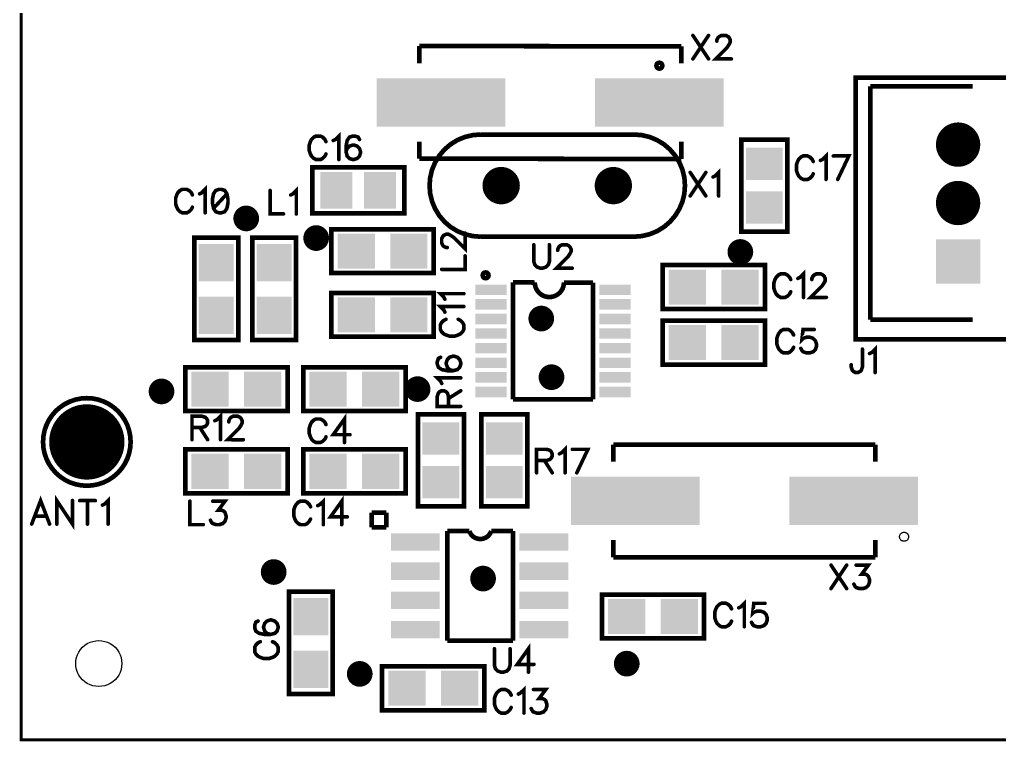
# Model space of a CAD drawing. Extents: x 0 to 5.24, y 0 to 4.77.
# Drawn here: x -0.003 to 1.676, y -0.003 to 1.233 of the extents above; entities that cross this region are included whole.
import ezdxf

# ---------------------------------------------------------------- set-up
doc = ezdxf.new("R2010")
doc.units = 0
doc.header["$MEASUREMENT"] = 0
for name, color, linetype in [('BOARD_OUTLINE', 21, 'Continuous'), ('TOP_MASK', 6, 'Continuous'), ('TOP_PASTE', 7, 'Continuous'), ('TOP_SILK', 3, 'Continuous')]:
    doc.layers.add(name, color=color, linetype=linetype)

msp = doc.modelspace()

# ---------------------------------------------------------------- linework, layer by layer
at = {"layer": 'BOARD_OUTLINE', "linetype": 'Continuous', "const_width": 0.005}
msp.add_lwpolyline([(0, 0), (5.236, 0), (5.236, 0.422), (4.962, 0.422), (4.962, 1.177), (5.236, 1.177), (5.236, 4.764), (0, 4.764), (0, 0)], dxfattribs=at)
at = {"layer": 'TOP_MASK', "linetype": 'Continuous'}
for points, const_width in [([(1.5861, 1.0193, 1), (1.624, 1.0193, 1), (1.5861, 1.0193, 1)], 0.038), ([(0.8064, 0.9491, 1), (0.8384, 0.9491, 1), (0.8064, 0.9491, 1)], 0.032), ([(0.9986, 0.9491, 1), (1.0305, 0.9491, 1), (0.9986, 0.9491, 1)], 0.032), ([(1.5861, 0.9193, 1), (1.624, 0.9193, 1), (1.5861, 0.9193, 1)], 0.038), ([(0.3747, 0.8929, 1), (0.3967, 0.8929, 1), (0.3747, 0.8929, 1)], 0.022), ([(0.4945, 0.8593, 1), (0.5165, 0.8593, 1), (0.4945, 0.8593, 1)], 0.022), ([(1.2211, 0.8355, 1), (1.2431, 0.8355, 1), (1.2211, 0.8355, 1)], 0.022), ([(0.8801, 0.7215, 1), (0.9021, 0.7215, 1), (0.8801, 0.7215, 1)], 0.022), ([(0.8976, 0.6211, 1), (0.9196, 0.6211, 1), (0.8976, 0.6211, 1)], 0.022), ([(0.6683, 0.6007, 1), (0.6902, 0.6007, 1), (0.6683, 0.6007, 1)], 0.022), ([(0.2296, 0.5967, 1), (0.2516, 0.5967, 1), (0.2296, 0.5967, 1)], 0.022), ([(0.2296, 0.5967, 1), (0.2516, 0.5967, 1), (0.2296, 0.5967, 1)], 0.022), ([(0.0804, 0.5102, 1), (0.1449, 0.5102, 1), (0.0804, 0.5102, 1)], 0.0645), ([(0.4217, 0.2875, 1), (0.4437, 0.2875, 1), (0.4217, 0.2875, 1)], 0.022), ([(0.7804, 0.2763, 1), (0.8024, 0.2763, 1), (0.7804, 0.2763, 1)], 0.022), ([(1.0265, 0.1306, 1), (1.0485, 0.1306, 1), (1.0265, 0.1306, 1)], 0.022), ([(0.5691, 0.1131, 1), (0.5911, 0.1131, 1), (0.5691, 0.1131, 1)], 0.022)]:
    msp.add_lwpolyline(points, format="xyb", dxfattribs=dict(at, const_width=const_width))
msp.add_lwpolyline([(0.1331, 0.0914), (0.128, 0.0918), (0.1229, 0.0928), (0.1181, 0.0944), (0.1135, 0.0967), (0.1092, 0.0996), (0.1053, 0.1029), (0.1019, 0.1068), (0.099, 0.1111), (0.0968, 0.1157), (0.0951, 0.1206), (0.0941, 0.1256), (0.0938, 0.1308), (0.0941, 0.1359), (0.0951, 0.141), (0.0968, 0.1459), (0.099, 0.1505), (0.1019, 0.1548), (0.1053, 0.1586), (0.1092, 0.162), (0.1135, 0.1649), (0.1181, 0.1672), (0.1229, 0.1688), (0.128, 0.1698), (0.1331, 0.1702), (0.1331, 0.1702), (0.1383, 0.1698), (0.1433, 0.1688), (0.1482, 0.1672), (0.1528, 0.1649), (0.1571, 0.162), (0.161, 0.1586), (0.1644, 0.1548), (0.1672, 0.1505), (0.1695, 0.1459), (0.1712, 0.141), (0.1722, 0.1359), (0.1725, 0.1308), (0.1722, 0.1256), (0.1712, 0.1206), (0.1695, 0.1157), (0.1672, 0.1111), (0.1644, 0.1068), (0.161, 0.1029), (0.1571, 0.0996), (0.1528, 0.0967), (0.1482, 0.0944), (0.1433, 0.0928), (0.1383, 0.0918), (0.1331, 0.0914), (0.1331, 0.0914)], dxfattribs=at)
at = {"layer": 'TOP_MASK'}
for points in [[(0.6092, 1.1328), (0.8296, 1.1328), (0.6092, 1.0501), (0.8296, 1.0501)], [(0.9832, 1.1327), (1.2037, 1.1327), (0.9832, 1.05), (1.2037, 1.05)], [(1.2418, 1.0141), (1.3048, 1.0141), (1.2418, 0.9589), (1.3048, 0.9589)], [(0.5126, 0.9725), (0.5677, 0.9725), (0.5126, 0.9095), (0.5677, 0.9095)], [(0.5874, 0.9725), (0.6425, 0.9725), (0.5874, 0.9095), (0.6425, 0.9095)], [(1.2418, 0.9393), (1.3048, 0.9393), (1.2418, 0.8841), (1.3048, 0.8841)], [(0.5423, 0.8668), (0.6062, 0.8668), (0.5423, 0.8068), (0.6062, 0.8068)], [(0.6323, 0.8668), (0.6962, 0.8668), (0.6323, 0.8068), (0.6962, 0.8068)], [(1.5671, 0.8573), (1.643, 0.8573), (1.5671, 0.7813), (1.643, 0.7813)], [(0.3044, 0.8491), (0.3644, 0.8491), (0.3044, 0.7852), (0.3644, 0.7852)], [(0.4036, 0.8491), (0.4635, 0.8491), (0.4036, 0.7852), (0.4635, 0.7852)], [(1.1095, 0.8054), (1.1734, 0.8054), (1.1095, 0.7454), (1.1734, 0.7454)], [(1.1995, 0.8054), (1.2634, 0.8054), (1.1995, 0.7454), (1.2634, 0.7454)], [(0.778, 0.7797), (0.8319, 0.7797), (0.778, 0.7618), (0.8319, 0.7618)], [(0.9905, 0.7797), (1.0444, 0.7797), (0.9905, 0.7618), (1.0444, 0.7618)], [(0.3044, 0.7591), (0.3644, 0.7591), (0.3044, 0.6952), (0.3644, 0.6952)], [(0.4036, 0.7591), (0.4635, 0.7591), (0.4036, 0.6952), (0.4635, 0.6952)], [(0.5423, 0.7578), (0.6062, 0.7578), (0.5423, 0.6978), (0.6062, 0.6978)], [(0.6323, 0.7578), (0.6962, 0.7578), (0.6323, 0.6978), (0.6962, 0.6978)], [(0.778, 0.7547), (0.8319, 0.7547), (0.778, 0.7368), (0.8319, 0.7368)], [(0.9905, 0.7547), (1.0444, 0.7547), (0.9905, 0.7368), (1.0444, 0.7368)], [(0.778, 0.7297), (0.8319, 0.7297), (0.7779, 0.7118), (0.8319, 0.7118)], [(0.9905, 0.7297), (1.0444, 0.7297), (0.9905, 0.7118), (1.0444, 0.7118)], [(1.1095, 0.7104), (1.1734, 0.7104), (1.1095, 0.6504), (1.1734, 0.6504)], [(1.1995, 0.7104), (1.2634, 0.7104), (1.1995, 0.6504), (1.2634, 0.6504)], [(0.7779, 0.7047), (0.8319, 0.7047), (0.7779, 0.6868), (0.8319, 0.6868)], [(0.9904, 0.7047), (1.0444, 0.7047), (0.9904, 0.6868), (1.0444, 0.6868)], [(0.7779, 0.6797), (0.8319, 0.6797), (0.7779, 0.6618), (0.8319, 0.6618)], [(0.9904, 0.6797), (1.0444, 0.6797), (0.9904, 0.6618), (1.0444, 0.6618)], [(0.7779, 0.6547), (0.8319, 0.6547), (0.7779, 0.6368), (0.8319, 0.6368)], [(0.9904, 0.6547), (1.0444, 0.6547), (0.9904, 0.6368), (1.0444, 0.6368)], [(0.2919, 0.6306), (0.3559, 0.6306), (0.2919, 0.5707), (0.3559, 0.5707)], [(0.3819, 0.6306), (0.4459, 0.6306), (0.3819, 0.5707), (0.4459, 0.5707)], [(0.494, 0.6306), (0.5579, 0.6306), (0.494, 0.5707), (0.5579, 0.5707)], [(0.584, 0.6306), (0.6479, 0.6306), (0.584, 0.5707), (0.6479, 0.5707)], [(0.7779, 0.6297), (0.8319, 0.6297), (0.7779, 0.6118), (0.8319, 0.6118)], [(0.9904, 0.6297), (1.0444, 0.6297), (0.9904, 0.6118), (1.0444, 0.6118)], [(0.7779, 0.6047), (0.8319, 0.6047), (0.7779, 0.5868), (0.8319, 0.5868)], [(0.9904, 0.6047), (1.0444, 0.6047), (0.9904, 0.5868), (1.0444, 0.5868)], [(0.6876, 0.5437), (0.7506, 0.5437), (0.6876, 0.4886), (0.7506, 0.4886)], [(0.7963, 0.5437), (0.8593, 0.5437), (0.7963, 0.4886), (0.8593, 0.4886)], [(0.2919, 0.4899), (0.3559, 0.4899), (0.2919, 0.4299), (0.3559, 0.4299)], [(0.3819, 0.4899), (0.4459, 0.4899), (0.3819, 0.4299), (0.4459, 0.4299)], [(0.494, 0.4899), (0.5579, 0.4899), (0.494, 0.4299), (0.5579, 0.4299)], [(0.584, 0.4899), (0.6479, 0.4899), (0.584, 0.4299), (0.6479, 0.4299)], [(0.6876, 0.4689), (0.7506, 0.4689), (0.6876, 0.4137), (0.7506, 0.4137)], [(0.7963, 0.4689), (0.8593, 0.4689), (0.7963, 0.4137), (0.8593, 0.4137)], [(0.9418, 0.4507), (1.1623, 0.4507), (0.9418, 0.368), (1.1623, 0.368)], [(1.3158, 0.4507), (1.5363, 0.4507), (1.3158, 0.368), (1.5363, 0.368)], [(0.6334, 0.3539), (0.7173, 0.3539), (0.6334, 0.324), (0.7173, 0.3239)], [(0.8534, 0.3539), (0.9373, 0.3539), (0.8534, 0.3239), (0.9373, 0.3239)], [(0.6334, 0.3039), (0.7173, 0.3039), (0.6334, 0.274), (0.7173, 0.2739)], [(0.8534, 0.3039), (0.9373, 0.3039), (0.8534, 0.2739), (0.9373, 0.2739)], [(0.6334, 0.2539), (0.7173, 0.2539), (0.6334, 0.224), (0.7173, 0.2239)], [(0.8534, 0.2539), (0.9373, 0.2539), (0.8534, 0.2239), (0.9373, 0.2239)], [(0.4664, 0.243), (0.5263, 0.243), (0.4664, 0.1791), (0.5263, 0.1791)], [(1.0055, 0.2414), (1.0695, 0.2414), (1.0055, 0.1815), (1.0695, 0.1815)], [(1.0955, 0.2414), (1.1595, 0.2414), (1.0955, 0.1815), (1.1595, 0.1815)], [(0.6334, 0.2039), (0.7173, 0.2039), (0.6334, 0.174), (0.7173, 0.1739)], [(0.8533, 0.2039), (0.9373, 0.2039), (0.8533, 0.1739), (0.9373, 0.1739)], [(0.4663, 0.153), (0.5263, 0.153), (0.4663, 0.0891), (0.5263, 0.0891)], [(0.6292, 0.1184), (0.6931, 0.1184), (0.6292, 0.0585), (0.6931, 0.0585)], [(0.7192, 0.1184), (0.7831, 0.1184), (0.7192, 0.0585), (0.7831, 0.0585)]]:
    msp.add_solid(points, dxfattribs=at)
at = {"layer": 'TOP_PASTE'}
for points in [[(0.6131, 1.1288), (0.8257, 1.1288), (0.6131, 1.054), (0.8257, 1.054)], [(0.9871, 1.1288), (1.1997, 1.1288), (0.9871, 1.054), (1.1997, 1.054)], [(1.2458, 1.0101), (1.3009, 1.0101), (1.2458, 0.9629), (1.3009, 0.9629)], [(0.5166, 0.9685), (0.5638, 0.9685), (0.5166, 0.9134), (0.5638, 0.9134)], [(0.5914, 0.9685), (0.6386, 0.9685), (0.5914, 0.9134), (0.6386, 0.9134)], [(1.2458, 0.9353), (1.3009, 0.9353), (1.2458, 0.8881), (1.3009, 0.8881)], [(0.5462, 0.8628), (0.6023, 0.8628), (0.5462, 0.8108), (0.6023, 0.8108)], [(0.6362, 0.8628), (0.6923, 0.8628), (0.6362, 0.8108), (0.6923, 0.8108)], [(0.3084, 0.8452), (0.3604, 0.8452), (0.3084, 0.7891), (0.3604, 0.7891)], [(0.4075, 0.8452), (0.4596, 0.8452), (0.4075, 0.7891), (0.4596, 0.7891)], [(1.1134, 0.8014), (1.1695, 0.8014), (1.1134, 0.7494), (1.1695, 0.7494)], [(1.2034, 0.8014), (1.2595, 0.8014), (1.2034, 0.7494), (1.2595, 0.7494)], [(0.7819, 0.7758), (0.828, 0.7758), (0.7819, 0.7657), (0.828, 0.7657)], [(0.9944, 0.7758), (1.0405, 0.7758), (0.9944, 0.7657), (1.0405, 0.7657)], [(0.3084, 0.7552), (0.3604, 0.7552), (0.3084, 0.6991), (0.3604, 0.6991)], [(0.4075, 0.7552), (0.4596, 0.7552), (0.4075, 0.6991), (0.4596, 0.6991)], [(0.5462, 0.7538), (0.6023, 0.7538), (0.5462, 0.7018), (0.6023, 0.7018)], [(0.6362, 0.7538), (0.6923, 0.7538), (0.6362, 0.7018), (0.6923, 0.7018)], [(0.7819, 0.7508), (0.828, 0.7508), (0.7819, 0.7407), (0.828, 0.7407)], [(0.9944, 0.7508), (1.0405, 0.7508), (0.9944, 0.7407), (1.0405, 0.7407)], [(0.7819, 0.7258), (0.828, 0.7258), (0.7819, 0.7157), (0.8279, 0.7157)], [(0.9944, 0.7258), (1.0405, 0.7258), (0.9944, 0.7157), (1.0405, 0.7157)], [(1.1134, 0.7064), (1.1695, 0.7064), (1.1134, 0.6544), (1.1695, 0.6544)], [(1.2034, 0.7064), (1.2595, 0.7064), (1.2034, 0.6544), (1.2595, 0.6544)], [(0.7819, 0.7008), (0.8279, 0.7008), (0.7819, 0.6907), (0.8279, 0.6907)], [(0.9944, 0.7008), (1.0404, 0.7008), (0.9944, 0.6907), (1.0404, 0.6907)], [(0.7819, 0.6758), (0.8279, 0.6758), (0.7819, 0.6657), (0.8279, 0.6657)], [(0.9944, 0.6758), (1.0404, 0.6758), (0.9944, 0.6657), (1.0404, 0.6657)], [(0.7819, 0.6508), (0.8279, 0.6508), (0.7819, 0.6407), (0.8279, 0.6407)], [(0.9944, 0.6508), (1.0404, 0.6508), (0.9944, 0.6407), (1.0404, 0.6407)], [(0.2959, 0.6267), (0.3519, 0.6267), (0.2959, 0.5746), (0.3519, 0.5746)], [(0.3859, 0.6267), (0.4419, 0.6267), (0.3859, 0.5746), (0.4419, 0.5746)], [(0.4979, 0.6267), (0.554, 0.6267), (0.4979, 0.5746), (0.554, 0.5746)], [(0.5879, 0.6267), (0.644, 0.6267), (0.5879, 0.5746), (0.644, 0.5746)], [(0.7819, 0.6258), (0.8279, 0.6258), (0.7819, 0.6157), (0.8279, 0.6157)], [(0.9944, 0.6258), (1.0404, 0.6258), (0.9944, 0.6157), (1.0404, 0.6157)], [(0.7819, 0.6008), (0.8279, 0.6008), (0.7819, 0.5907), (0.8279, 0.5907)], [(0.9944, 0.6008), (1.0404, 0.6008), (0.9944, 0.5907), (1.0404, 0.5907)], [(0.6915, 0.5397), (0.7466, 0.5397), (0.6915, 0.4925), (0.7466, 0.4925)], [(0.8003, 0.5397), (0.8554, 0.5397), (0.8003, 0.4925), (0.8554, 0.4925)], [(0.2959, 0.4859), (0.3519, 0.4859), (0.2959, 0.4339), (0.3519, 0.4339)], [(0.3859, 0.4859), (0.4419, 0.4859), (0.3859, 0.4339), (0.4419, 0.4339)], [(0.4979, 0.4859), (0.554, 0.4859), (0.4979, 0.4339), (0.554, 0.4339)], [(0.5879, 0.4859), (0.644, 0.4859), (0.5879, 0.4339), (0.644, 0.4339)], [(0.6915, 0.4649), (0.7466, 0.4649), (0.6915, 0.4177), (0.7466, 0.4177)], [(0.8003, 0.4649), (0.8554, 0.4649), (0.8003, 0.4177), (0.8554, 0.4177)], [(0.9458, 0.4467), (1.1584, 0.4467), (0.9458, 0.3719), (1.1584, 0.3719)], [(1.3198, 0.4467), (1.5324, 0.4467), (1.3198, 0.3719), (1.5324, 0.3719)], [(0.6373, 0.35), (0.7134, 0.3499), (0.6373, 0.3279), (0.7134, 0.3279)], [(0.8573, 0.3499), (0.9334, 0.3499), (0.8573, 0.3279), (0.9334, 0.3279)], [(0.6373, 0.3), (0.7134, 0.2999), (0.6373, 0.2779), (0.7134, 0.2779)], [(0.8573, 0.2999), (0.9334, 0.2999), (0.8573, 0.2779), (0.9334, 0.2779)], [(0.4703, 0.2391), (0.5224, 0.2391), (0.4703, 0.183), (0.5224, 0.183)], [(0.6373, 0.25), (0.7134, 0.2499), (0.6373, 0.2279), (0.7134, 0.2279)], [(0.8573, 0.2499), (0.9334, 0.2499), (0.8573, 0.2279), (0.9334, 0.2279)], [(1.0095, 0.2375), (1.0655, 0.2375), (1.0095, 0.1854), (1.0655, 0.1854)], [(1.0995, 0.2375), (1.1555, 0.2375), (1.0995, 0.1854), (1.1555, 0.1854)], [(0.6373, 0.2), (0.7134, 0.1999), (0.6373, 0.1779), (0.7134, 0.1779)], [(0.8573, 0.1999), (0.9333, 0.1999), (0.8573, 0.1779), (0.9333, 0.1779)], [(0.4703, 0.1491), (0.5223, 0.1491), (0.4703, 0.093), (0.5223, 0.093)], [(0.6331, 0.1145), (0.6892, 0.1145), (0.6331, 0.0624), (0.6892, 0.0624)], [(0.7231, 0.1145), (0.7792, 0.1145), (0.7231, 0.0624), (0.7792, 0.0624)]]:
    msp.add_solid(points, dxfattribs=at)
at = {"layer": 'TOP_SILK', "linetype": 'Continuous'}
for points, const_width in [([(1.1508, 1.2062), (1.1776, 1.1661)], 0.0062), ([(1.1776, 1.2062), (1.1508, 1.1661)], 0.0062), ([(1.1919, 1.1966), (1.1919, 1.1985), (1.1938, 1.2024), (1.1957, 1.2043), (1.1995, 1.2062), (1.2072, 1.2062), (1.211, 1.2043), (1.2129, 1.2024), (1.2148, 1.1985), (1.2148, 1.1947), (1.2129, 1.1909), (1.2091, 1.1852), (1.1899, 1.166), (1.2167, 1.166)], 0.0062), ([(0.682, 1.1879), (0.682, 1.1584)], 0.008), ([(1.1308, 1.1878), (0.682, 1.1879)], 0.008), ([(1.1308, 1.1878), (1.1308, 1.1583)], 0.008), ([(1.0883, 1.1545), (1.0886, 1.1529), (1.0893, 1.1515), (1.0904, 1.1504), (1.0918, 1.1497), (1.0933, 1.1494), (1.0949, 1.1497), (1.0963, 1.1504), (1.0974, 1.1515), (1.0981, 1.1529), (1.0984, 1.1545), (1.0981, 1.156), (1.0974, 1.1574), (1.0963, 1.1585), (1.0949, 1.1592), (1.0933, 1.1595), (1.0918, 1.1592), (1.0904, 1.1585), (1.0893, 1.1574), (1.0886, 1.156), (1.0883, 1.1545)], 0.008), ([(1.4297, 1.1342), (2.4394, 1.1342), (2.4394, 0.6861), (1.4297, 0.6861), (1.4297, 1.1342)], 0.008), ([(1.6301, 1.1193), (1.455, 1.1193)], 0.008), ([(1.455, 1.1193), (1.455, 0.7193)], 0.008), ([(0.5347, 1.0262), (0.5386, 1.0282), (0.5443, 1.0339), (0.5443, 0.9937)], 0.0062), ([(0.7872, 1.0366), (0.7736, 1.0355), (0.7602, 1.0323), (0.7475, 1.0271), (0.7358, 1.0199), (0.7254, 1.011), (0.7165, 1.0005), (0.7093, 0.9888), (0.704, 0.9762), (0.7008, 0.9628), (0.6997, 0.9491), (0.7008, 0.9354), (0.704, 0.9221), (0.7093, 0.9094), (0.7164, 0.8977), (0.7254, 0.8872), (0.7358, 0.8783), (0.7475, 0.8711), (0.7602, 0.8659), (0.7735, 0.8627), (0.7872, 0.8616)], 0.008), ([(0.7872, 1.0366), (1.0497, 1.0366)], 0.008), ([(1.0497, 0.8616), (1.0634, 0.8627), (1.0768, 0.8659), (1.0895, 0.8711), (1.1012, 0.8783), (1.1116, 0.8872), (1.1205, 0.8976), (1.1277, 0.9094), (1.133, 0.922), (1.1362, 0.9354), (1.1372, 0.9491), (1.1362, 0.9628), (1.133, 0.9761), (1.1277, 0.9888), (1.1205, 1.0005), (1.1116, 1.0109), (1.1012, 1.0199), (1.0895, 1.027), (1.0768, 1.0323), (1.0634, 1.0355), (1.0497, 1.0366)], 0.008), ([(0.5224, 1.0244), (0.5205, 1.0282), (0.5166, 1.032), (0.5128, 1.0339), (0.5052, 1.0339), (0.5013, 1.032), (0.4975, 1.0282), (0.4956, 1.0244), (0.4937, 1.0186), (0.4937, 1.009), (0.4956, 1.0033), (0.4975, 0.9995), (0.5013, 0.9957), (0.5052, 0.9937), (0.5128, 0.9937), (0.5166, 0.9957), (0.5205, 0.9995), (0.5224, 1.0033)], 0.0062), ([(0.5796, 1.0282), (0.5777, 1.032), (0.572, 1.0339), (0.5682, 1.0339), (0.5624, 1.032), (0.5586, 1.0262), (0.5567, 1.0167), (0.5567, 1.0071), (0.5586, 0.9995), (0.5624, 0.9956), (0.5682, 0.9937), (0.5701, 0.9937), (0.5758, 0.9956), (0.5796, 0.9995), (0.5815, 1.0052), (0.5815, 1.0071), (0.5796, 1.0129), (0.5758, 1.0167), (0.5701, 1.0186), (0.5682, 1.0186), (0.5624, 1.0167), (0.5586, 1.0129), (0.5567, 1.0071)], 0.0062), ([(0.682, 1.0245), (0.682, 0.995)], 0.008), ([(1.1308, 1.0244), (1.1308, 0.9949)], 0.008), ([(1.3127, 0.8704), (1.2339, 0.8704), (1.2339, 1.0278), (1.3127, 1.0278), (1.3127, 0.8704)], 0.008), ([(1.3693, 0.9922), (1.3731, 0.9942), (1.3789, 0.9999), (1.3789, 0.9597)], 0.0062), ([(1.1308, 0.9949), (0.682, 0.995)], 0.008), ([(1.3569, 0.9904), (1.355, 0.9942), (1.3512, 0.998), (1.3474, 0.9999), (1.3397, 0.9999), (1.3359, 0.998), (1.3321, 0.9942), (1.3301, 0.9904), (1.3282, 0.9846), (1.3282, 0.975), (1.3301, 0.9693), (1.3321, 0.9655), (1.3359, 0.9617), (1.3397, 0.9597), (1.3474, 0.9597), (1.3512, 0.9617), (1.355, 0.9655), (1.3569, 0.9693)], 0.0062), ([(1.3989, 0.9597), (1.418, 0.9999), (1.3912, 0.9999)], 0.0062), ([(0.4988, 0.9016), (0.4988, 0.9803), (0.6563, 0.9803), (0.6563, 0.9016), (0.4988, 0.9016)], 0.008), ([(1.1462, 0.9716), (1.173, 0.9314)], 0.0062), ([(1.173, 0.9716), (1.1462, 0.9314)], 0.0062), ([(1.1853, 0.9639), (1.1892, 0.9659), (1.1949, 0.9716), (1.1949, 0.9314)], 0.0062), ([(0.2935, 0.9332), (0.2916, 0.937), (0.2877, 0.9408), (0.2839, 0.9427), (0.2763, 0.9427), (0.2724, 0.9408), (0.2686, 0.937), (0.2667, 0.9332), (0.2648, 0.9274), (0.2648, 0.9178), (0.2667, 0.9121), (0.2686, 0.9083), (0.2724, 0.9045), (0.2763, 0.9025), (0.2839, 0.9025), (0.2877, 0.9045), (0.2916, 0.9083), (0.2935, 0.9121)], 0.0062), ([(0.3058, 0.935), (0.3097, 0.937), (0.3154, 0.9427), (0.3154, 0.9025)], 0.0062), ([(0.3392, 0.9427), (0.3335, 0.9408), (0.3297, 0.935), (0.3278, 0.9255), (0.3278, 0.9197), (0.3297, 0.9102), (0.3335, 0.9044), (0.3392, 0.9025), (0.3431, 0.9025), (0.3488, 0.9044), (0.3526, 0.9102), (0.3545, 0.9197), (0.3545, 0.9255), (0.3526, 0.935), (0.3488, 0.9408), (0.3431, 0.9427), (0.3392, 0.9427)], 0.0062), ([(0.4266, 0.9408), (0.4266, 0.9006), (0.4496, 0.9006)], 0.0062), ([(0.4619, 0.9331), (0.4658, 0.9351), (0.4715, 0.9408), (0.4715, 0.9006)], 0.0062), ([(0.3526, 0.935), (0.3297, 0.9102)], 0.0062), ([(0.5316, 0.8744), (0.5316, 0.7992), (0.7069, 0.7992), (0.7069, 0.8743), (0.5316, 0.8744)], 0.008), ([(0.372, 0.8598), (0.2968, 0.8598), (0.2968, 0.6845), (0.372, 0.6845), (0.372, 0.8598)], 0.008), ([(0.4711, 0.8598), (0.396, 0.8598), (0.396, 0.6845), (0.4711, 0.6845), (0.4711, 0.8598)], 0.008), ([(0.7301, 0.843), (0.7282, 0.843), (0.7243, 0.8449), (0.7224, 0.8468), (0.7205, 0.8506), (0.7205, 0.8583), (0.7224, 0.8621), (0.7243, 0.864), (0.7282, 0.8659), (0.732, 0.8659), (0.7358, 0.864), (0.7415, 0.8602), (0.7607, 0.841), (0.7607, 0.8678)], 0.0062), ([(1.0497, 0.8616), (0.7872, 0.8616)], 0.008), ([(0.8782, 0.8479), (0.8782, 0.8192), (0.8801, 0.8135), (0.8839, 0.8097), (0.8897, 0.8077), (0.8935, 0.8077), (0.8992, 0.8097), (0.9031, 0.8135), (0.905, 0.8192), (0.905, 0.8479)], 0.0062), ([(0.9193, 0.8383), (0.9193, 0.8402), (0.9212, 0.8441), (0.9231, 0.846), (0.9269, 0.8479), (0.9346, 0.8479), (0.9384, 0.846), (0.9403, 0.8441), (0.9422, 0.8402), (0.9422, 0.8364), (0.9403, 0.8326), (0.9365, 0.8269), (0.9173, 0.8077), (0.9441, 0.8077)], 0.0062), ([(0.7205, 0.8057), (0.7607, 0.8057), (0.7607, 0.8287)], 0.0062), ([(1.2741, 0.7378), (1.2741, 0.813), (1.0988, 0.813), (1.0988, 0.7378), (1.2741, 0.7378)], 0.008), ([(0.7958, 0.7906), (0.7973, 0.7908), (0.7987, 0.7915), (0.7998, 0.7926), (0.8005, 0.794), (0.8007, 0.7955), (0.8005, 0.7971), (0.7998, 0.7984), (0.7987, 0.7995), (0.7973, 0.8002), (0.7958, 0.8005), (0.7943, 0.8002), (0.7929, 0.7995), (0.7918, 0.7984), (0.7911, 0.7971), (0.7908, 0.7955), (0.7911, 0.794), (0.7918, 0.7926), (0.7929, 0.7915), (0.7943, 0.7908), (0.7958, 0.7906)], 0.008), ([(1.3183, 0.7884), (1.3164, 0.7922), (1.3126, 0.796), (1.3088, 0.7979), (1.3011, 0.7979), (1.2973, 0.796), (1.2935, 0.7922), (1.2915, 0.7884), (1.2896, 0.7826), (1.2896, 0.773), (1.2915, 0.7673), (1.2935, 0.7635), (1.2973, 0.7597), (1.3011, 0.7577), (1.3088, 0.7577), (1.3126, 0.7597), (1.3164, 0.7635), (1.3183, 0.7673)], 0.0062), ([(1.3307, 0.7902), (1.3345, 0.7922), (1.3403, 0.7979), (1.3403, 0.7577)], 0.0062), ([(1.3546, 0.7883), (1.3546, 0.7902), (1.3565, 0.7941), (1.3584, 0.796), (1.3622, 0.7979), (1.3699, 0.7979), (1.3737, 0.796), (1.3756, 0.7941), (1.3775, 0.7902), (1.3775, 0.7864), (1.3756, 0.7826), (1.3718, 0.7769), (1.3526, 0.7577), (1.3794, 0.7577)], 0.0062), ([(0.8424, 0.7833), (0.8424, 0.5833)], 0.008), ([(0.8424, 0.7833), (0.8799, 0.7832)], 0.008), ([(0.8799, 0.7832), (0.8802, 0.7793), (0.8812, 0.7755), (0.8827, 0.7719), (0.8847, 0.7686), (0.8873, 0.7656), (0.8902, 0.763), (0.8936, 0.761), (0.8972, 0.7595), (0.901, 0.7586), (0.9049, 0.7582), (0.9088, 0.7586), (0.9126, 0.7595), (0.9163, 0.761), (0.9196, 0.763), (0.9226, 0.7656), (0.9251, 0.7685), (0.9272, 0.7719), (0.9287, 0.7755), (0.9296, 0.7793), (0.9299, 0.7832)], 0.008), ([(0.9299, 0.7832), (0.9799, 0.7832)], 0.008), ([(0.9799, 0.7832), (0.9799, 0.5832)], 0.008), ([(0.5316, 0.7654), (0.5316, 0.6902), (0.7069, 0.6902), (0.7069, 0.7653), (0.5316, 0.7654)], 0.008), ([(0.7259, 0.7545), (0.724, 0.7583), (0.7183, 0.7641), (0.7584, 0.7641)], 0.0062), ([(0.7259, 0.7325), (0.724, 0.7364), (0.7183, 0.7421), (0.7584, 0.7421)], 0.0062), ([(0.7278, 0.7202), (0.724, 0.7183), (0.7201, 0.7144), (0.7182, 0.7106), (0.7182, 0.703), (0.7201, 0.6991), (0.724, 0.6953), (0.7278, 0.6934), (0.7335, 0.6915), (0.7431, 0.6915), (0.7488, 0.6934), (0.7527, 0.6953), (0.7565, 0.6991), (0.7584, 0.703), (0.7584, 0.7106), (0.7565, 0.7144), (0.7527, 0.7183), (0.7488, 0.7202)], 0.0062), ([(1.2741, 0.6428), (1.2741, 0.7179), (1.0988, 0.7179), (1.0988, 0.6428), (1.2741, 0.6428)], 0.008), ([(1.455, 0.7193), (1.63, 0.7193)], 0.008), ([(1.3233, 0.6933), (1.3214, 0.6971), (1.3176, 0.701), (1.3138, 0.7029), (1.3061, 0.7029), (1.3023, 0.701), (1.2985, 0.6971), (1.2965, 0.6933), (1.2946, 0.6876), (1.2946, 0.678), (1.2965, 0.6723), (1.2985, 0.6684), (1.3023, 0.6646), (1.3061, 0.6627), (1.3138, 0.6627), (1.3176, 0.6646), (1.3214, 0.6684), (1.3233, 0.6723)], 0.0062), ([(1.3586, 0.7028), (1.3395, 0.7028), (1.3376, 0.6856), (1.3395, 0.6876), (1.3453, 0.6895), (1.351, 0.6895), (1.3567, 0.6876), (1.3606, 0.6837), (1.3625, 0.678), (1.3625, 0.6742), (1.3606, 0.6684), (1.3567, 0.6646), (1.351, 0.6627), (1.3453, 0.6627), (1.3395, 0.6646), (1.3376, 0.6665), (1.3357, 0.6704)], 0.0062), ([(1.4411, 0.6692), (1.4411, 0.6386), (1.4392, 0.6328), (1.4373, 0.6309), (1.4335, 0.629), (1.4296, 0.629), (1.4258, 0.6309), (1.4239, 0.6328), (1.422, 0.6386), (1.422, 0.6424)], 0.0062), ([(1.4535, 0.6615), (1.4573, 0.6634), (1.4631, 0.6691), (1.4631, 0.629)], 0.0062), ([(0.7187, 0.6552), (0.7149, 0.6533), (0.713, 0.6475), (0.713, 0.6437), (0.7149, 0.638), (0.7207, 0.6341), (0.7302, 0.6322), (0.7398, 0.6322), (0.7474, 0.6341), (0.7513, 0.638), (0.7532, 0.6437), (0.7532, 0.6456), (0.7513, 0.6513), (0.7474, 0.6552), (0.7417, 0.6571), (0.7398, 0.6571), (0.734, 0.6552), (0.7302, 0.6513), (0.7283, 0.6456), (0.7283, 0.6437), (0.7302, 0.638), (0.734, 0.6341), (0.7398, 0.6322)], 0.0062), ([(0.4565, 0.5631), (0.4565, 0.6382), (0.2813, 0.6382), (0.2813, 0.5631), (0.4565, 0.5631)], 0.008), ([(0.6586, 0.5631), (0.6586, 0.6382), (0.4833, 0.6382), (0.4833, 0.5631), (0.6586, 0.5631)], 0.008), ([(0.7207, 0.6103), (0.7187, 0.6141), (0.713, 0.6199), (0.7532, 0.6199)], 0.0062), ([(0.1877, 0.5102), (0.187, 0.5004), (0.1851, 0.4908), (0.182, 0.4815), (0.1776, 0.4727), (0.1722, 0.4646), (0.1657, 0.4572), (0.1583, 0.4507), (0.1502, 0.4453), (0.1414, 0.4409), (0.1321, 0.4378), (0.1225, 0.4359), (0.1127, 0.4352), (0.1029, 0.4359), (0.0933, 0.4378), (0.084, 0.4409), (0.0752, 0.4453), (0.067, 0.4507), (0.0596, 0.4572), (0.0532, 0.4646), (0.0477, 0.4727), (0.0434, 0.4815), (0.0402, 0.4908), (0.0383, 0.5004), (0.0377, 0.5102), (0.0377, 0.5102), (0.0383, 0.52), (0.0402, 0.5296), (0.0434, 0.5389), (0.0477, 0.5477), (0.0532, 0.5559), (0.0596, 0.5633), (0.067, 0.5697), (0.0752, 0.5752), (0.084, 0.5795), (0.0933, 0.5827), (0.1029, 0.5846), (0.1127, 0.5852), (0.1225, 0.5846), (0.1321, 0.5827), (0.1414, 0.5795), (0.1502, 0.5752), (0.1583, 0.5697), (0.1657, 0.5633), (0.1722, 0.5559), (0.1776, 0.5477), (0.182, 0.5389), (0.1851, 0.5296), (0.187, 0.52), (0.1877, 0.5102), (0.1877, 0.5102)], 0.008), ([(0.7321, 0.5711), (0.7321, 0.5883), (0.7302, 0.5941), (0.7283, 0.596), (0.7245, 0.5979), (0.7206, 0.5979), (0.7168, 0.596), (0.7149, 0.5941), (0.713, 0.5883), (0.713, 0.5711), (0.7532, 0.5711)], 0.0062), ([(0.7321, 0.5845), (0.7532, 0.5979)], 0.0062), ([(0.8424, 0.5833), (0.9799, 0.5832)], 0.008), ([(0.2928, 0.5351), (0.31, 0.5351), (0.3158, 0.537), (0.3177, 0.5389), (0.3196, 0.5427), (0.3196, 0.5466), (0.3177, 0.5504), (0.3158, 0.5523), (0.31, 0.5542), (0.2928, 0.5542), (0.2928, 0.5141)], 0.0062), ([(0.332, 0.5466), (0.3358, 0.5485), (0.3416, 0.5542), (0.3416, 0.5141)], 0.0062), ([(0.3559, 0.5446), (0.3559, 0.5465), (0.3578, 0.5504), (0.3597, 0.5523), (0.3635, 0.5542), (0.3712, 0.5542), (0.375, 0.5523), (0.3769, 0.5504), (0.3788, 0.5465), (0.3788, 0.5427), (0.3769, 0.5389), (0.3731, 0.5332), (0.3539, 0.5141), (0.3807, 0.514)], 0.0062), ([(0.5539, 0.5093), (0.5539, 0.5495), (0.5347, 0.5227), (0.5634, 0.5227)], 0.0062), ([(0.7585, 0.4), (0.6797, 0.4), (0.6797, 0.5575), (0.7585, 0.5575), (0.7585, 0.4)], 0.008), ([(0.8672, 0.4), (0.7885, 0.4), (0.7885, 0.5575), (0.8672, 0.5575), (0.8672, 0.4)], 0.008), ([(0.3062, 0.5351), (0.3196, 0.5141)], 0.0062), ([(0.5224, 0.54), (0.5205, 0.5438), (0.5166, 0.5476), (0.5128, 0.5495), (0.5052, 0.5495), (0.5013, 0.5476), (0.4975, 0.5438), (0.4956, 0.54), (0.4937, 0.5342), (0.4937, 0.5246), (0.4956, 0.5189), (0.4975, 0.5151), (0.5013, 0.5113), (0.5052, 0.5093), (0.5128, 0.5093), (0.5166, 0.5113), (0.5205, 0.5151), (0.5224, 0.5189)], 0.0062), ([(0.9223, 0.4899), (0.9261, 0.4919), (0.9319, 0.4976), (0.9319, 0.4574)], 0.0062), ([(1.0146, 0.5058), (1.0146, 0.4763)], 0.008), ([(1.4635, 0.5058), (1.0146, 0.5058)], 0.008), ([(1.4635, 0.5058), (1.4635, 0.4763)], 0.008), ([(0.2813, 0.4975), (0.2813, 0.4223), (0.4565, 0.4223), (0.4565, 0.4974), (0.2813, 0.4975)], 0.008), ([(0.6586, 0.4223), (0.6586, 0.4975), (0.4833, 0.4975), (0.4833, 0.4223), (0.6586, 0.4223)], 0.008), ([(0.8831, 0.4785), (0.9003, 0.4785), (0.9061, 0.4804), (0.908, 0.4823), (0.9099, 0.4861), (0.9099, 0.49), (0.908, 0.4938), (0.9061, 0.4957), (0.9003, 0.4976), (0.8831, 0.4976), (0.8831, 0.4574)], 0.0062), ([(0.9519, 0.4574), (0.971, 0.4976), (0.9442, 0.4976)], 0.0062), ([(0.8965, 0.4785), (0.9099, 0.4574)], 0.0062), ([(0.088, 0.4098), (0.088, 0.3696), (0.0612, 0.4098), (0.0612, 0.3696)], 0.0062), ([(0.0489, 0.3696), (0.0335, 0.4098), (0.0182, 0.3696)], 0.0062), ([(0.1004, 0.4098), (0.1272, 0.4098)], 0.0062), ([(0.1138, 0.4098), (0.1138, 0.3696)], 0.0062), ([(0.1395, 0.4021), (0.1434, 0.4041), (0.1491, 0.4098), (0.1491, 0.3696)], 0.0062), ([(0.2891, 0.4088), (0.2891, 0.3686), (0.3121, 0.3686)], 0.0062), ([(0.3283, 0.4087), (0.3493, 0.4087), (0.3378, 0.3934), (0.3436, 0.3934), (0.3474, 0.3915), (0.3493, 0.3896), (0.3512, 0.3839), (0.3512, 0.3801), (0.3493, 0.3743), (0.3455, 0.3705), (0.3397, 0.3686), (0.334, 0.3686), (0.3283, 0.3705), (0.3264, 0.3724), (0.3244, 0.3762)], 0.0062), ([(0.4958, 0.3992), (0.4939, 0.403), (0.4901, 0.4069), (0.4863, 0.4088), (0.4786, 0.4088), (0.4748, 0.4069), (0.471, 0.403), (0.469, 0.3992), (0.4671, 0.3935), (0.4671, 0.3839), (0.469, 0.3782), (0.471, 0.3743), (0.4748, 0.3705), (0.4786, 0.3686), (0.4863, 0.3686), (0.4901, 0.3705), (0.4939, 0.3743), (0.4958, 0.3782)], 0.0062), ([(0.5082, 0.4011), (0.512, 0.403), (0.5178, 0.4087), (0.5178, 0.3686)], 0.0062), ([(0.5493, 0.3686), (0.5493, 0.4087), (0.5301, 0.382), (0.5588, 0.382)], 0.0062), ([(0.024, 0.383), (0.0431, 0.383)], 0.0062), ([(0.6255, 0.3889), (0.6003, 0.3889)], 0.008), ([(0.6003, 0.3889), (0.6003, 0.3639)], 0.008), ([(0.6255, 0.3639), (0.6255, 0.3889)], 0.008), ([(0.6003, 0.3639), (0.6255, 0.3639)], 0.008), ([(0.7303, 0.3576), (0.7303, 0.1697)], 0.008), ([(0.7303, 0.3576), (0.7678, 0.3576)], 0.008), ([(0.7678, 0.3576), (0.7688, 0.3553), (0.77, 0.3531), (0.7714, 0.3511), (0.7731, 0.3493), (0.775, 0.3478), (0.7771, 0.3464), (0.7794, 0.3454), (0.7817, 0.3446), (0.7841, 0.3442), (0.7866, 0.344), (0.7891, 0.3442), (0.7915, 0.3446), (0.7938, 0.3454), (0.7961, 0.3464), (0.7982, 0.3478), (0.8001, 0.3493), (0.8018, 0.3511), (0.8032, 0.3531), (0.8044, 0.3553), (0.8054, 0.3576)], 0.008), ([(0.8054, 0.3576), (0.8429, 0.3576)], 0.008), ([(0.8429, 0.1697), (0.8429, 0.3576)], 0.008), ([(1.0146, 0.3424), (1.0146, 0.3129)], 0.008), ([(1.4635, 0.3424), (1.4635, 0.3129)], 0.008), ([(1.4635, 0.3129), (1.0146, 0.3129)], 0.008), ([(1.3874, 0.2993), (1.4142, 0.2591)], 0.0062), ([(1.4142, 0.2993), (1.3874, 0.2591)], 0.0062), ([(1.4304, 0.2993), (1.4514, 0.2993), (1.44, 0.284), (1.4457, 0.284), (1.4495, 0.2821), (1.4514, 0.2802), (1.4534, 0.2744), (1.4534, 0.2706), (1.4514, 0.2649), (1.4476, 0.261), (1.4419, 0.2591), (1.4361, 0.2591), (1.4304, 0.261), (1.4285, 0.263), (1.4266, 0.2668)], 0.0062), ([(0.4588, 0.0784), (0.5339, 0.0784), (0.5339, 0.2537), (0.4588, 0.2537), (0.4588, 0.0784)], 0.008), ([(0.9949, 0.249), (0.9949, 0.1739), (1.1701, 0.1739), (1.1701, 0.249), (0.9949, 0.249)], 0.008), ([(1.217, 0.2244), (1.2151, 0.2282), (1.2112, 0.2321), (1.2074, 0.234), (1.1998, 0.234), (1.1959, 0.2321), (1.1921, 0.2282), (1.1902, 0.2244), (1.1883, 0.2187), (1.1883, 0.2091), (1.1902, 0.2034), (1.1921, 0.1995), (1.1959, 0.1957), (1.1998, 0.1938), (1.2074, 0.1938), (1.2112, 0.1957), (1.2151, 0.1995), (1.217, 0.2034)], 0.0062), ([(1.2293, 0.2263), (1.2332, 0.2282), (1.2389, 0.2339), (1.2389, 0.1938)], 0.0062), ([(1.2742, 0.2339), (1.2551, 0.2339), (1.2532, 0.2167), (1.2551, 0.2186), (1.2609, 0.2206), (1.2666, 0.2206), (1.2723, 0.2186), (1.2762, 0.2148), (1.2781, 0.2091), (1.2781, 0.2053), (1.2762, 0.1995), (1.2723, 0.1957), (1.2666, 0.1938), (1.2609, 0.1938), (1.2551, 0.1957), (1.2532, 0.1976), (1.2513, 0.2014)], 0.0062), ([(0.4059, 0.2035), (0.4021, 0.2016), (0.4002, 0.1959), (0.4002, 0.1921), (0.4021, 0.1863), (0.4079, 0.1825), (0.4174, 0.1806), (0.427, 0.1806), (0.4346, 0.1825), (0.4385, 0.1863), (0.4404, 0.1921), (0.4404, 0.194), (0.4385, 0.1997), (0.4346, 0.2035), (0.4289, 0.2054), (0.427, 0.2054), (0.4212, 0.2035), (0.4174, 0.1997), (0.4155, 0.194), (0.4155, 0.1921), (0.4174, 0.1863), (0.4212, 0.1825), (0.427, 0.1806)], 0.0062), ([(0.4097, 0.1682), (0.4059, 0.1663), (0.4021, 0.1625), (0.4002, 0.1587), (0.4002, 0.151), (0.4021, 0.1472), (0.4059, 0.1434), (0.4097, 0.1414), (0.4155, 0.1395), (0.4251, 0.1395), (0.4308, 0.1414), (0.4346, 0.1434), (0.4384, 0.1472), (0.4404, 0.151), (0.4404, 0.1587), (0.4384, 0.1625), (0.4346, 0.1663), (0.4308, 0.1682)], 0.0062), ([(0.7303, 0.1697), (0.8429, 0.1697)], 0.008), ([(0.8108, 0.1562), (0.8108, 0.1275), (0.8127, 0.1217), (0.8166, 0.1179), (0.8223, 0.116), (0.8261, 0.116), (0.8319, 0.1179), (0.8357, 0.1217), (0.8376, 0.1275), (0.8376, 0.1561)], 0.0062), ([(0.8691, 0.116), (0.8691, 0.1561), (0.85, 0.1294), (0.8787, 0.1294)], 0.0062), ([(0.6185, 0.126), (0.6185, 0.0509), (0.7938, 0.0509), (0.7938, 0.126), (0.6185, 0.126)], 0.008), ([(0.8395, 0.0767), (0.8376, 0.0805), (0.8338, 0.0843), (0.83, 0.0862), (0.8223, 0.0862), (0.8185, 0.0843), (0.8147, 0.0805), (0.8127, 0.0767), (0.8108, 0.0709), (0.8108, 0.0613), (0.8127, 0.0556), (0.8147, 0.0518), (0.8185, 0.048), (0.8223, 0.046), (0.83, 0.046), (0.8338, 0.048), (0.8376, 0.0518), (0.8395, 0.0556)], 0.0062), ([(0.8519, 0.0785), (0.8557, 0.0805), (0.8615, 0.0862), (0.8615, 0.046)], 0.0062), ([(0.8777, 0.0862), (0.8987, 0.0862), (0.8872, 0.0709), (0.893, 0.0709), (0.8968, 0.069), (0.8987, 0.0671), (0.9006, 0.0613), (0.9006, 0.0575), (0.8987, 0.0518), (0.8949, 0.0479), (0.8891, 0.046), (0.8834, 0.046), (0.8777, 0.0479), (0.8758, 0.0499), (0.8738, 0.0537)], 0.0062)]:
    msp.add_lwpolyline(points, dxfattribs=dict(at, const_width=const_width))
at = {"layer": 'TOP_SILK', "linetype": 'Continuous', "const_width": 0.0031}
for points in [[(1.1493, 1.2062, 1), (1.1523, 1.2062, 1), (1.1493, 1.2062, 1)], [(1.176, 1.2062, 1), (1.1791, 1.2062, 1), (1.176, 1.2062, 1)], [(1.1903, 1.1966, 1), (1.1934, 1.1966, 1), (1.1903, 1.1966, 1)], [(1.1492, 1.1661, 1), (1.1523, 1.1661, 1), (1.1492, 1.1661, 1)], [(1.176, 1.1661, 1), (1.1791, 1.1661, 1), (1.176, 1.1661, 1)], [(1.2152, 1.166, 1), (1.2183, 1.166, 1), (1.2152, 1.166, 1)], [(0.5208, 1.0244, 1), (0.5239, 1.0244, 1), (0.5208, 1.0244, 1)], [(0.5332, 1.0262, 1), (0.5363, 1.0262, 1), (0.5332, 1.0262, 1)], [(0.5781, 1.0282, 1), (0.5812, 1.0282, 1), (0.5781, 1.0282, 1)], [(0.5551, 1.0071, 1), (0.5582, 1.0071, 1), (0.5551, 1.0071, 1)], [(0.5208, 1.0033, 1), (0.5239, 1.0033, 1), (0.5208, 1.0033, 1)], [(0.5428, 0.9937, 1), (0.5459, 0.9937, 1), (0.5428, 0.9937, 1)], [(1.3554, 0.9904, 1), (1.3585, 0.9904, 1), (1.3554, 0.9904, 1)], [(1.3677, 0.9922, 1), (1.3708, 0.9922, 1), (1.3677, 0.9922, 1)], [(1.3897, 0.9999, 1), (1.3928, 0.9999, 1), (1.3897, 0.9999, 1)], [(1.1446, 0.9716, 1), (1.1477, 0.9716, 1), (1.1446, 0.9716, 1)], [(1.1714, 0.9716, 1), (1.1745, 0.9716, 1), (1.1714, 0.9716, 1)], [(1.1838, 0.9639, 1), (1.1869, 0.9639, 1), (1.1838, 0.9639, 1)], [(1.3554, 0.9693, 1), (1.3585, 0.9693, 1), (1.3554, 0.9693, 1)], [(1.3773, 0.9597, 1), (1.3804, 0.9597, 1), (1.3773, 0.9597, 1)], [(1.3973, 0.9597, 1), (1.4004, 0.9597, 1), (1.3973, 0.9597, 1)], [(0.3377, 0.9427, 1), (0.3408, 0.9427, 1), (0.3377, 0.9427, 1)], [(0.4251, 0.9408, 1), (0.4282, 0.9408, 1), (0.4251, 0.9408, 1)], [(0.2919, 0.9332, 1), (0.295, 0.9332, 1), (0.2919, 0.9332, 1)], [(0.3043, 0.935, 1), (0.3074, 0.935, 1), (0.3043, 0.935, 1)], [(0.3511, 0.935, 1), (0.3541, 0.935, 1), (0.3511, 0.935, 1)], [(0.4604, 0.9331, 1), (0.4635, 0.9331, 1), (0.4604, 0.9331, 1)], [(1.1446, 0.9314, 1), (1.1477, 0.9314, 1), (1.1446, 0.9314, 1)], [(1.1714, 0.9314, 1), (1.1745, 0.9314, 1), (1.1714, 0.9314, 1)], [(1.1934, 0.9314, 1), (1.1965, 0.9314, 1), (1.1934, 0.9314, 1)], [(0.2919, 0.9121, 1), (0.295, 0.9121, 1), (0.2919, 0.9121, 1)], [(0.3281, 0.9102, 1), (0.3312, 0.9102, 1), (0.3281, 0.9102, 1)], [(0.3139, 0.9025, 1), (0.3169, 0.9025, 1), (0.3139, 0.9025, 1)], [(0.448, 0.9006, 1), (0.4511, 0.9006, 1), (0.448, 0.9006, 1)], [(0.47, 0.9006, 1), (0.4731, 0.9006, 1), (0.47, 0.9006, 1)], [(0.7591, 0.8678, 1), (0.7622, 0.8678, 1), (0.7591, 0.8678, 1)], [(0.7285, 0.843, 1), (0.7316, 0.843, 1), (0.7285, 0.843, 1)], [(0.8767, 0.8479, 1), (0.8797, 0.8479, 1), (0.8767, 0.8479, 1)], [(0.9034, 0.8479, 1), (0.9065, 0.8479, 1), (0.9034, 0.8479, 1)], [(0.9177, 0.8383, 1), (0.9208, 0.8383, 1), (0.9177, 0.8383, 1)], [(0.7591, 0.8287, 1), (0.7622, 0.8287, 1), (0.7591, 0.8287, 1)], [(0.7189, 0.8057, 1), (0.722, 0.8057, 1), (0.7189, 0.8057, 1)], [(0.9426, 0.8077, 1), (0.9457, 0.8077, 1), (0.9426, 0.8077, 1)], [(1.3168, 0.7884, 1), (1.3199, 0.7884, 1), (1.3168, 0.7884, 1)], [(1.3291, 0.7902, 1), (1.3322, 0.7902, 1), (1.3291, 0.7902, 1)], [(1.353, 0.7883, 1), (1.3561, 0.7883, 1), (1.353, 0.7883, 1)], [(0.7244, 0.7545, 1), (0.7275, 0.7545, 1), (0.7244, 0.7545, 1)], [(0.7569, 0.7641, 1), (0.76, 0.7641, 1), (0.7569, 0.7641, 1)], [(1.3168, 0.7673, 1), (1.3199, 0.7673, 1), (1.3168, 0.7673, 1)], [(1.3387, 0.7577, 1), (1.3418, 0.7577, 1), (1.3387, 0.7577, 1)], [(1.3779, 0.7577, 1), (1.381, 0.7577, 1), (1.3779, 0.7577, 1)], [(0.7569, 0.7421, 1), (0.76, 0.7421, 1), (0.7569, 0.7421, 1)], [(0.7244, 0.7325, 1), (0.7275, 0.7325, 1), (0.7244, 0.7325, 1)], [(0.7262, 0.7202, 1), (0.7293, 0.7202, 1), (0.7262, 0.7202, 1)], [(0.7473, 0.7202, 1), (0.7504, 0.7202, 1), (0.7473, 0.7202, 1)], [(1.3571, 0.7028, 1), (1.3602, 0.7028, 1), (1.3571, 0.7028, 1)], [(1.3218, 0.6933, 1), (1.3249, 0.6933, 1), (1.3218, 0.6933, 1)], [(1.3218, 0.6723, 1), (1.3249, 0.6723, 1), (1.3218, 0.6723, 1)], [(1.3341, 0.6704, 1), (1.3372, 0.6704, 1), (1.3341, 0.6704, 1)], [(1.4396, 0.6692, 1), (1.4427, 0.6692, 1), (1.4396, 0.6692, 1)], [(0.7172, 0.6552, 1), (0.7203, 0.6552, 1), (0.7172, 0.6552, 1)], [(1.4519, 0.6615, 1), (1.455, 0.6615, 1), (1.4519, 0.6615, 1)], [(1.4204, 0.6424, 1), (1.4235, 0.6424, 1), (1.4204, 0.6424, 1)], [(0.7382, 0.6322, 1), (0.7413, 0.6322, 1), (0.7382, 0.6322, 1)], [(0.7516, 0.6199, 1), (0.7547, 0.6199, 1), (0.7516, 0.6199, 1)], [(1.4615, 0.629, 1), (1.4646, 0.629, 1), (1.4615, 0.629, 1)], [(0.7191, 0.6103, 1), (0.7222, 0.6103, 1), (0.7191, 0.6103, 1)], [(0.7306, 0.5845, 1), (0.7337, 0.5845, 1), (0.7306, 0.5845, 1)], [(0.7516, 0.5979, 1), (0.7547, 0.5979, 1), (0.7516, 0.5979, 1)], [(0.7306, 0.5711, 1), (0.7337, 0.5711, 1), (0.7306, 0.5711, 1)], [(0.7516, 0.5711, 1), (0.7547, 0.5711, 1), (0.7516, 0.5711, 1)], [(0.2913, 0.5351, 1), (0.2944, 0.5351, 1), (0.2913, 0.5351, 1)], [(0.3047, 0.5351, 1), (0.3078, 0.5351, 1), (0.3047, 0.5351, 1)], [(0.3304, 0.5466, 1), (0.3335, 0.5466, 1), (0.3304, 0.5466, 1)], [(0.3543, 0.5446, 1), (0.3574, 0.5446, 1), (0.3543, 0.5446, 1)], [(0.5208, 0.54, 1), (0.5239, 0.54, 1), (0.5208, 0.54, 1)], [(0.5208, 0.5189, 1), (0.5239, 0.5189, 1), (0.5208, 0.5189, 1)], [(0.5619, 0.5227, 1), (0.565, 0.5227, 1), (0.5619, 0.5227, 1)], [(0.2913, 0.5141, 1), (0.2944, 0.5141, 1), (0.2913, 0.5141, 1)], [(0.3181, 0.5141, 1), (0.3212, 0.5141, 1), (0.3181, 0.5141, 1)], [(0.34, 0.5141, 1), (0.3431, 0.5141, 1), (0.34, 0.5141, 1)], [(0.3792, 0.514, 1), (0.3823, 0.514, 1), (0.3792, 0.514, 1)], [(0.5523, 0.5093, 1), (0.5554, 0.5093, 1), (0.5523, 0.5093, 1)], [(0.9207, 0.4899, 1), (0.9238, 0.4899, 1), (0.9207, 0.4899, 1)], [(0.9427, 0.4976, 1), (0.9458, 0.4976, 1), (0.9427, 0.4976, 1)], [(0.8816, 0.4785, 1), (0.8847, 0.4785, 1), (0.8816, 0.4785, 1)], [(0.895, 0.4785, 1), (0.8981, 0.4785, 1), (0.895, 0.4785, 1)], [(0.8816, 0.4574, 1), (0.8847, 0.4574, 1), (0.8816, 0.4574, 1)], [(0.9084, 0.4574, 1), (0.9115, 0.4574, 1), (0.9084, 0.4574, 1)], [(0.9303, 0.4574, 1), (0.9334, 0.4574, 1), (0.9303, 0.4574, 1)], [(0.9503, 0.4574, 1), (0.9534, 0.4574, 1), (0.9503, 0.4574, 1)], [(0.0865, 0.4098, 1), (0.0896, 0.4098, 1), (0.0865, 0.4098, 1)], [(0.0988, 0.4098, 1), (0.1019, 0.4098, 1), (0.0988, 0.4098, 1)], [(0.1122, 0.4098, 1), (0.1153, 0.4098, 1), (0.1122, 0.4098, 1)], [(0.1256, 0.4098, 1), (0.1287, 0.4098, 1), (0.1256, 0.4098, 1)], [(0.138, 0.4021, 1), (0.1411, 0.4021, 1), (0.138, 0.4021, 1)], [(0.2876, 0.4088, 1), (0.2907, 0.4088, 1), (0.2876, 0.4088, 1)], [(0.3267, 0.4087, 1), (0.3298, 0.4087, 1), (0.3267, 0.4087, 1)], [(0.5066, 0.4011, 1), (0.5097, 0.4011, 1), (0.5066, 0.4011, 1)], [(0.0224, 0.383, 1), (0.0255, 0.383, 1), (0.0224, 0.383, 1)], [(0.0416, 0.383, 1), (0.0447, 0.383, 1), (0.0416, 0.383, 1)], [(0.4943, 0.3992, 1), (0.4974, 0.3992, 1), (0.4943, 0.3992, 1)], [(0.0167, 0.3696, 1), (0.0198, 0.3696, 1), (0.0167, 0.3696, 1)], [(0.0473, 0.3696, 1), (0.0504, 0.3696, 1), (0.0473, 0.3696, 1)], [(0.0597, 0.3696, 1), (0.0628, 0.3696, 1), (0.0597, 0.3696, 1)], [(0.1122, 0.3696, 1), (0.1153, 0.3696, 1), (0.1122, 0.3696, 1)], [(0.1476, 0.3696, 1), (0.1507, 0.3696, 1), (0.1476, 0.3696, 1)], [(0.3105, 0.3686, 1), (0.3136, 0.3686, 1), (0.3105, 0.3686, 1)], [(0.3229, 0.3762, 1), (0.326, 0.3762, 1), (0.3229, 0.3762, 1)], [(0.4943, 0.3782, 1), (0.4974, 0.3782, 1), (0.4943, 0.3782, 1)], [(0.5162, 0.3686, 1), (0.5193, 0.3686, 1), (0.5162, 0.3686, 1)], [(0.5477, 0.3686, 1), (0.5508, 0.3686, 1), (0.5477, 0.3686, 1)], [(0.5573, 0.382, 1), (0.5604, 0.382, 1), (0.5573, 0.382, 1)], [(1.3859, 0.2993, 1), (1.389, 0.2993, 1), (1.3859, 0.2993, 1)], [(1.4127, 0.2993, 1), (1.4158, 0.2993, 1), (1.4127, 0.2993, 1)], [(1.4289, 0.2993, 1), (1.432, 0.2993, 1), (1.4289, 0.2993, 1)], [(1.425, 0.2668, 1), (1.4281, 0.2668, 1), (1.425, 0.2668, 1)], [(1.3859, 0.2591, 1), (1.389, 0.2591, 1), (1.3859, 0.2591, 1)], [(1.4127, 0.2591, 1), (1.4158, 0.2591, 1), (1.4127, 0.2591, 1)], [(1.2727, 0.2339, 1), (1.2758, 0.2339, 1), (1.2727, 0.2339, 1)], [(1.2154, 0.2244, 1), (1.2185, 0.2244, 1), (1.2154, 0.2244, 1)], [(1.2278, 0.2263, 1), (1.2309, 0.2263, 1), (1.2278, 0.2263, 1)], [(0.4044, 0.2035, 1), (0.4075, 0.2035, 1), (0.4044, 0.2035, 1)], [(1.2154, 0.2034, 1), (1.2185, 0.2034, 1), (1.2154, 0.2034, 1)], [(1.2497, 0.2014, 1), (1.2528, 0.2014, 1), (1.2497, 0.2014, 1)], [(1.2374, 0.1938, 1), (1.2405, 0.1938, 1), (1.2374, 0.1938, 1)], [(0.4082, 0.1682, 1), (0.4113, 0.1682, 1), (0.4082, 0.1682, 1)], [(0.4254, 0.1806, 1), (0.4285, 0.1806, 1), (0.4254, 0.1806, 1)], [(0.4292, 0.1682, 1), (0.4323, 0.1682, 1), (0.4292, 0.1682, 1)], [(0.8093, 0.1562, 1), (0.8124, 0.1562, 1), (0.8093, 0.1562, 1)], [(0.8361, 0.1561, 1), (0.8392, 0.1561, 1), (0.8361, 0.1561, 1)], [(0.8676, 0.116, 1), (0.8707, 0.116, 1), (0.8676, 0.116, 1)], [(0.8771, 0.1294, 1), (0.8802, 0.1294, 1), (0.8771, 0.1294, 1)], [(0.8761, 0.0862, 1), (0.8792, 0.0862, 1), (0.8761, 0.0862, 1)], [(0.838, 0.0767, 1), (0.8411, 0.0767, 1), (0.838, 0.0767, 1)], [(0.8503, 0.0785, 1), (0.8534, 0.0785, 1), (0.8503, 0.0785, 1)], [(0.838, 0.0556, 1), (0.8411, 0.0556, 1), (0.838, 0.0556, 1)], [(0.8723, 0.0537, 1), (0.8754, 0.0537, 1), (0.8723, 0.0537, 1)], [(0.8599, 0.046, 1), (0.863, 0.046, 1), (0.8599, 0.046, 1)]]:
    msp.add_lwpolyline(points, format="xyb", dxfattribs=at)
at = {"layer": 'TOP_SILK', "linetype": 'Continuous'}
msp.add_lwpolyline([(1.5203, 0.3478), (1.5202, 0.3468), (1.52, 0.3458), (1.5197, 0.3448), (1.5192, 0.3439), (1.5187, 0.3431), (1.518, 0.3423), (1.5173, 0.3417), (1.5164, 0.3411), (1.5155, 0.3407), (1.5146, 0.3403), (1.5136, 0.3401), (1.5126, 0.3401), (1.5116, 0.3401), (1.5106, 0.3403), (1.5096, 0.3407), (1.5087, 0.3411), (1.5079, 0.3417), (1.5071, 0.3423), (1.5065, 0.3431), (1.5059, 0.3439), (1.5055, 0.3448), (1.5051, 0.3458), (1.5049, 0.3468), (1.5049, 0.3478), (1.5049, 0.3479), (1.5049, 0.3489), (1.5051, 0.3499), (1.5055, 0.3508), (1.5059, 0.3517), (1.5065, 0.3526), (1.5071, 0.3533), (1.5079, 0.354), (1.5087, 0.3545), (1.5096, 0.355), (1.5106, 0.3553), (1.5116, 0.3555), (1.5126, 0.3556), (1.5136, 0.3555), (1.5146, 0.3553), (1.5155, 0.355), (1.5164, 0.3545), (1.5173, 0.354), (1.518, 0.3533), (1.5187, 0.3526), (1.5192, 0.3517), (1.5197, 0.3508), (1.52, 0.3499), (1.5202, 0.3489), (1.5203, 0.3479), (1.5203, 0.3478)], dxfattribs=at)

doc.saveas('drawing.dxf')
